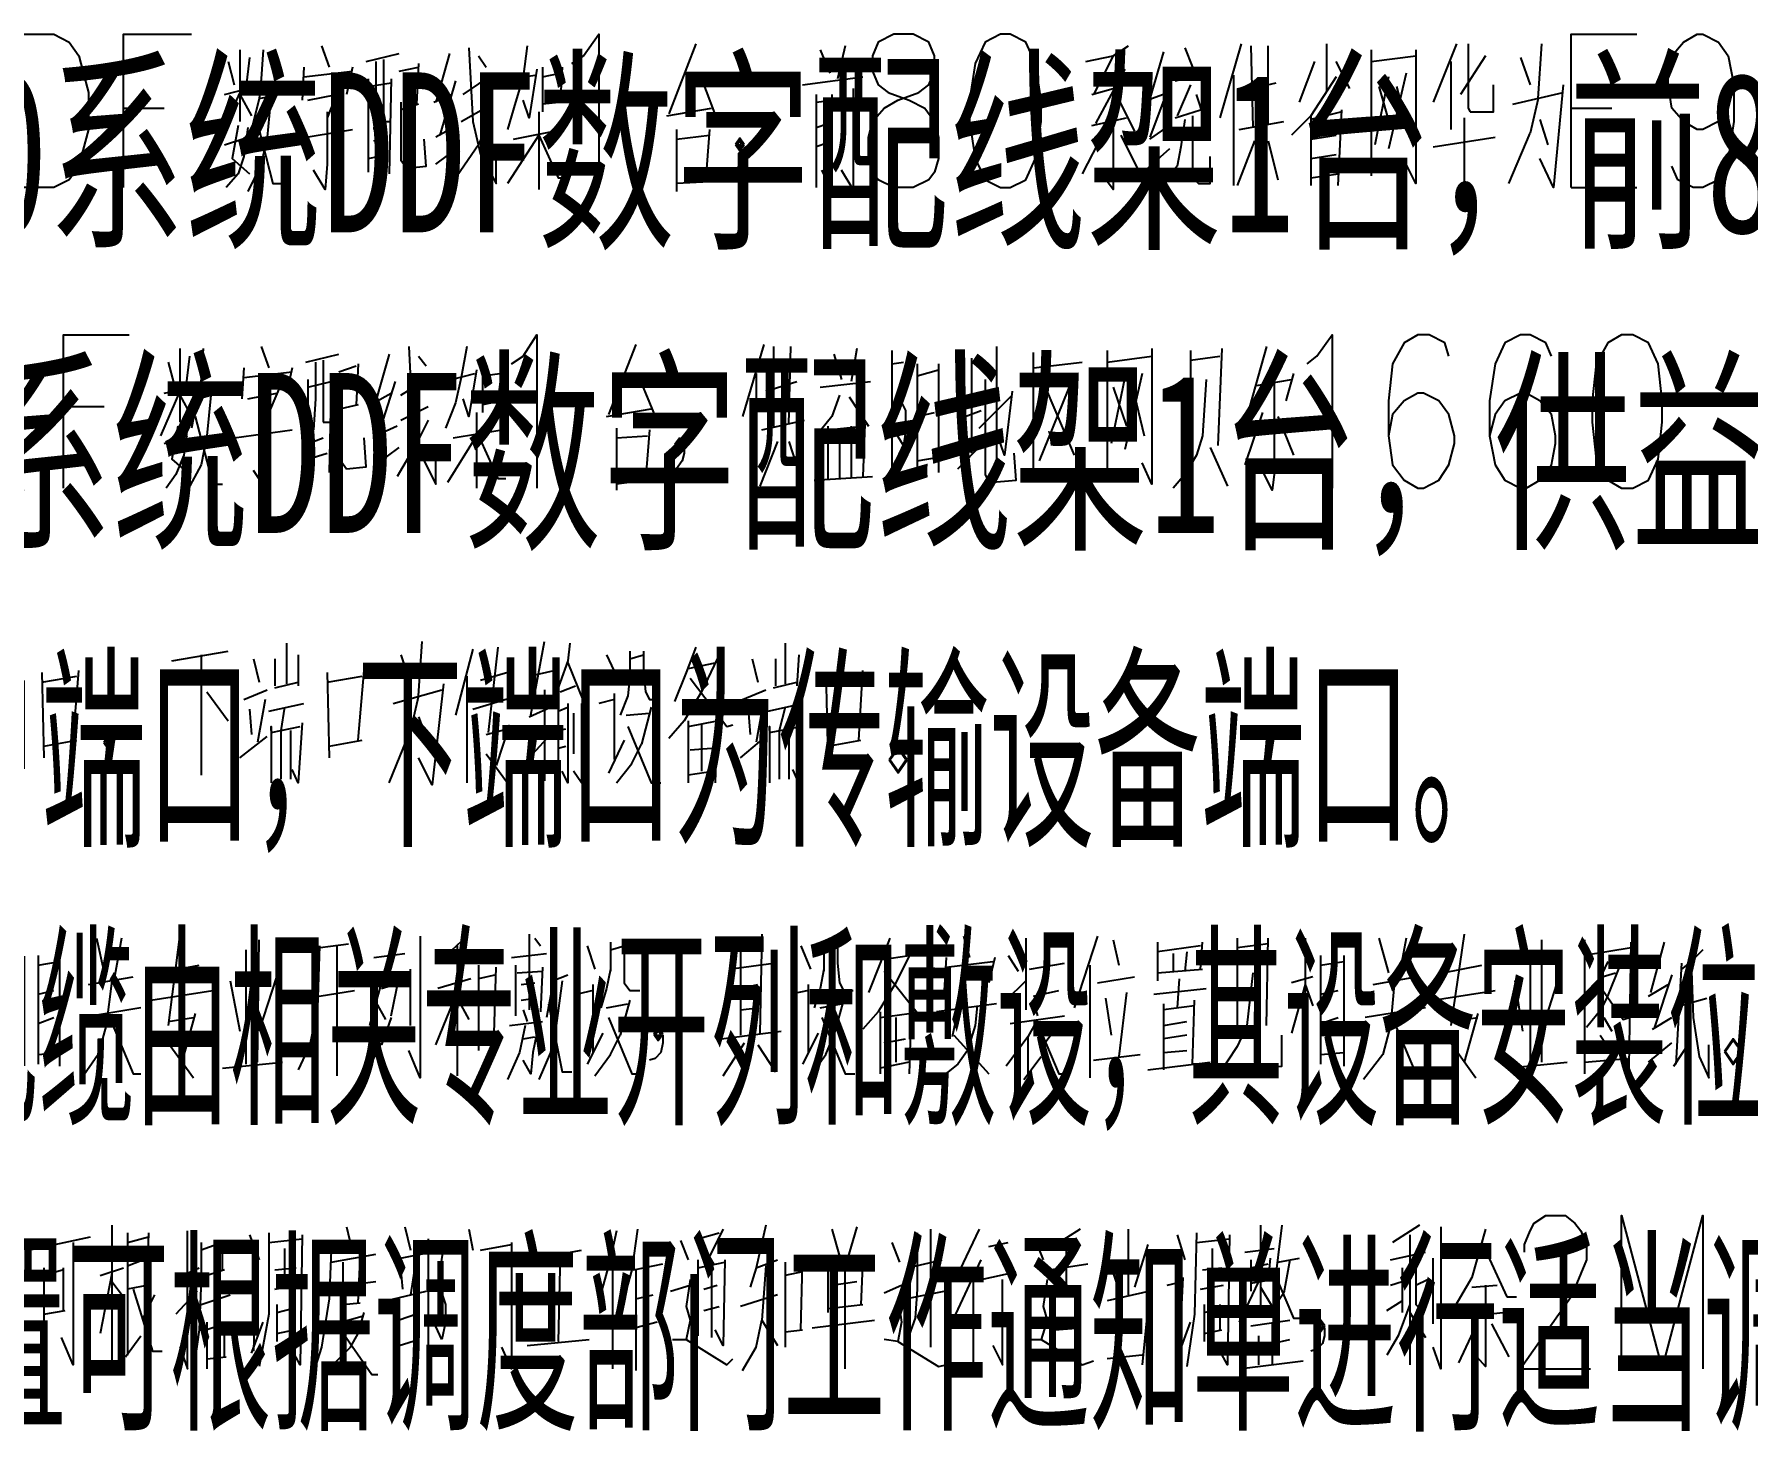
# Model space of a CAD drawing. Header units: metres. Extents: x 17 to 1757, y 17 to 1207.
# Drawn here: x 1032.7 to 1159.8, y 187.3 to 291.5 of the extents above; entities that cross this region are included whole.
import ezdxf

# ---------------------------------------------------------------- set-up
doc = ezdxf.new("R2010")
doc.units = ezdxf.units.M
for name, color, linetype in [('LINES', 7, 'Continuous'), ('POLYLINES', 4, 'Continuous'), ('TEXTS', 3, 'Continuous')]:
    doc.layers.add(name, color=color, linetype=linetype)

msp = doc.modelspace()

# ---------------------------------------------------------------- linework, layer by layer
at = {"layer": 'LINES'}
for p, q in [((1047.91, 290.3), (1047.91, 284.98)), ((1053.96, 290.59), (1054.54, 289.01)), ((1057.27, 289.44), (1059.72, 290.02)), ((1063.46, 290.02), (1062.46, 286.42)), ((1069.22, 290.59), (1068.94, 288.29)), ((1081.75, 290.74), (1079.74, 285.55)), ((1090.97, 290.3), (1091.69, 288.58)), ((1092.84, 290.59), (1092.26, 288.14)), ((1112.71, 289.87), (1113.86, 290.59)), ((1116.46, 290.16), (1115.45, 286.7)), ((1118.04, 290.45), (1118.62, 289.01)), ((1122.22, 290.74), (1120.63, 285.26)), ((1122.94, 290.59), (1123.08, 284.54)), ((1124.23, 284.83), (1124.23, 290.59)), ((1128.55, 290.74), (1128.55, 287.28)), ((1131.86, 290.3), (1131.86, 280.94)), ((1138.2, 290.74), (1136.47, 286.42)), ((1144.25, 286.7), (1144.54, 290.74)), ((1047.05, 289.44), (1047.48, 287.71)), ((1048.63, 289.73), (1048.34, 287.42)), ((1052.66, 289.01), (1052.52, 286.56)), ((1052.66, 288.29), (1056.26, 288.72)), ((1056.26, 289.01), (1055.83, 286.99)), ((1058.57, 289.58), (1058.57, 284.98)), ((1059.72, 288.72), (1061.16, 289.01)), ((1061.16, 289.3), (1061.02, 286.27)), ((1065.62, 289.87), (1066.2, 289.01)), ((1070.38, 289.01), (1070.38, 285.7)), ((1071.82, 289.01), (1071.67, 286.42)), ((1110.7, 289.44), (1112.71, 289.87)), ((1112.71, 289.87), (1111.27, 286.99)), ((1113.58, 288.86), (1111.42, 284.83)), ((1126.54, 286.42), (1127.69, 289.44)), ((1130.28, 287.42), (1129.27, 289.44)), ((1131.86, 289.44), (1135.18, 289.87)), ((1137.77, 289.44), (1137.77, 284.4)), ((1140.36, 289.87), (1138.49, 286.99)), ((1142.95, 289.73), (1143.67, 287.71)), ((1046.76, 286.99), (1049.06, 287.57)), ((1055.26, 287.42), (1054.39, 285.26)), ((1057.42, 288.14), (1057.42, 281.23)), ((1057.42, 287.57), (1059.14, 287.86)), ((1059.14, 288.14), (1059, 281.09)), ((1063.9, 288), (1062.74, 283.97)), ((1064.47, 286.99), (1066.2, 288.14)), ((1068.07, 288.14), (1069.8, 288.43)), ((1070.38, 288.29), (1071.67, 288.58)), ((1082.18, 288.14), (1083.48, 284.69)), ((1089.67, 287.71), (1094.14, 288.29)), ((1111.13, 286.99), (1112.71, 287.42)), ((1116.89, 287.71), (1115.45, 283.82)), ((1117.32, 288), (1119.91, 288.58)), ((1118.47, 287.71), (1117.46, 285.41)), ((1121.64, 288.43), (1121.64, 280.22)), ((1122.36, 287.28), (1124.81, 287.86)), ((1133.16, 288.29), (1132.15, 283.25)), ((1132.44, 287.57), (1133.3, 284.54)), ((1134.46, 288.58), (1133.16, 282.96)), ((1133.74, 287.57), (1134.74, 283.82)), ((1047.91, 287.14), (1046.47, 283.97)), ((1047.91, 286.99), (1048.78, 285.41)), ((1049.35, 286.7), (1050.79, 286.99)), ((1052.95, 286.56), (1055.11, 286.99)), ((1061.16, 286.27), (1059.86, 285.84)), ((1062.31, 286.42), (1063.61, 286.99)), ((1064.33, 284.98), (1066.34, 286.13)), ((1071.82, 286.42), (1070.38, 286.27)), ((1090.68, 286.99), (1090.68, 280.08)), ((1090.68, 286.42), (1091.83, 286.56)), ((1092.55, 286.56), (1092.55, 282.82)), ((1113.14, 286.56), (1114.3, 284.26)), ((1116.46, 286.99), (1115.3, 286.56)), ((1119.48, 285.26), (1118.9, 286.99)), ((1142.38, 286.27), (1146.12, 287.14)), ((1144.25, 286.7), (1143.67, 284.11)), ((1039.27, 285.98), (1042.3, 285.98)), ((1058.57, 284.98), (1059, 284.98)), ((1070.09, 285.7), (1070.09, 279.94)), ((1079.59, 285.41), (1082.9, 285.98)), ((1111.13, 284.69), (1113.72, 285.26)), ((1117.32, 285.26), (1119.19, 285.84)), ((1122.07, 284.4), (1125.38, 284.98)), ((1129.7, 285.7), (1127.4, 285.12)), ((1127.4, 285.41), (1127.4, 280.22)), ((1129.42, 280.22), (1129.7, 285.84)), ((1138.78, 285.26), (1138.78, 279.79)), ((1144.39, 285.12), (1144.97, 283.25)), ((1146.7, 285.98), (1149.72, 285.98)), ((1046.76, 283.25), (1048.49, 283.82)), ((1051.94, 283.68), (1056.26, 284.4)), ((1057.85, 283.54), (1058.57, 283.68)), ((1064.04, 284.69), (1062.46, 283.82)), ((1070.09, 283.97), (1067.78, 280.37)), ((1068.22, 283.68), (1071.82, 284.4)), ((1080.31, 284.4), (1080.31, 279.79)), ((1080.31, 283.68), (1082.76, 283.97)), ((1082.76, 284.4), (1082.47, 280.51)), ((1090.68, 284.54), (1091.54, 284.83)), ((1111.99, 284.11), (1110.41, 281.09)), ((1113.29, 283.97), (1114.58, 281.38)), ((1115.45, 283.68), (1116.89, 284.69)), ((1127.4, 283.68), (1129.27, 283.97)), ((1136.47, 283.1), (1141.08, 283.82)), ((1142.09, 280.37), (1143.67, 284.11)), ((1057.42, 282.24), (1058.86, 282.53)), ((1062.46, 281.81), (1064.18, 283.1)), ((1084.92, 283.25), (1085.06, 283.25)), ((1091.54, 283.39), (1090.68, 283.1)), ((1116.89, 282.96), (1115.3, 281.52)), ((1123.22, 283.54), (1121.93, 280.22)), ((1124.23, 283.54), (1124.95, 280.66)), ((1127.4, 282.24), (1129.27, 282.53)), ((1127.4, 280.8), (1129.42, 281.09)), ((1082.76, 280.51), (1080.31, 280.37)), ((1146.7, 280.08), (1151.59, 280.08)), ((1077.29, 268.42), (1075.27, 263.23)), ((1086.79, 268.42), (1085.21, 263.09)), ((1042.58, 267.12), (1043.02, 265.54)), ((1043.45, 268.13), (1043.45, 262.66)), ((1044.17, 267.55), (1043.88, 265.1)), ((1049.5, 268.27), (1050.07, 266.69)), ((1052.81, 267.12), (1055.26, 267.7)), ((1054.1, 267.26), (1054.1, 262.66)), ((1059, 267.7), (1057.99, 264.24)), ((1061.16, 267.55), (1061.74, 266.83)), ((1064.76, 268.27), (1064.33, 265.97)), ((1087.51, 268.27), (1087.51, 262.37)), ((1088.66, 262.51), (1088.81, 268.27)), ((1091.98, 267.7), (1092.55, 265.82)), ((1093.7, 268.13), (1093.27, 265.68)), ((1096.3, 267.98), (1096.3, 258.05)), ((1096.3, 266.98), (1097.16, 267.12)), ((1102.2, 267.41), (1102.2, 260.35)), ((1104.07, 268.27), (1104.07, 259.78)), ((1106.81, 258.34), (1106.81, 267.84)), ((1106.81, 266.69), (1110.41, 267.12)), ((1112.28, 267.98), (1112.28, 258.62)), ((1112.28, 267.12), (1115.59, 267.55)), ((1118.47, 267.98), (1118.47, 260.78)), ((1118.47, 267.26), (1120.63, 267.55)), ((1120.78, 268.13), (1120.49, 260.93)), ((1124.09, 268.27), (1122.65, 263.09)), ((1048.2, 266.69), (1048.06, 264.38)), ((1048.2, 265.97), (1051.8, 266.4)), ((1051.8, 266.69), (1051.37, 264.82)), ((1052.95, 265.82), (1052.95, 259.06)), ((1054.68, 265.82), (1054.54, 258.91)), ((1055.26, 266.4), (1056.55, 266.83)), ((1056.7, 266.98), (1056.55, 263.95)), ((1059.86, 264.67), (1061.74, 265.82)), ((1063.61, 265.82), (1065.34, 266.26)), ((1065.91, 266.83), (1065.91, 263.38)), ((1065.91, 266.11), (1067.21, 266.26)), ((1067.35, 266.69), (1067.06, 264.24)), ((1077.58, 265.82), (1079.02, 262.37)), ((1086.22, 266.26), (1086.22, 257.9)), ((1098.17, 266.98), (1098.17, 258.77)), ((1098.17, 266.11), (1099.75, 266.54)), ((1099.75, 266.98), (1099.75, 258.91)), ((1109.69, 265.82), (1107.24, 259.78)), ((1113.58, 265.97), (1112.57, 261.07)), ((1114.87, 266.26), (1113.58, 260.64)), ((1123.37, 265.39), (1125.96, 265.82)), ((1126.1, 266.26), (1125.53, 264.24)), ((1043.45, 264.96), (1042.01, 261.65)), ((1042.3, 264.82), (1044.6, 265.25)), ((1043.45, 264.67), (1044.31, 263.09)), ((1044.74, 264.38), (1046.33, 264.82)), ((1048.49, 264.38), (1050.65, 264.82)), ((1050.79, 265.1), (1049.93, 263.09)), ((1052.95, 265.25), (1054.68, 265.68)), ((1057.85, 264.1), (1059.14, 264.82)), ((1059.43, 265.68), (1058.14, 261.65)), ((1086.94, 264.96), (1089.24, 265.68)), ((1090.97, 265.25), (1094.71, 265.68)), ((1092.41, 264.67), (1091.83, 263.09)), ((1093.13, 264.53), (1094.57, 262.37)), ((1102.78, 262.22), (1105.22, 264.67)), ((1107.67, 265.25), (1109.83, 260.21)), ((1112.71, 265.25), (1113.72, 262.37)), ((1114.15, 265.25), (1115.02, 261.65)), ((1034.81, 263.81), (1037.83, 263.81)), ((1056.7, 263.95), (1055.4, 263.66)), ((1059.86, 262.8), (1061.88, 263.81)), ((1065.48, 263.38), (1065.48, 257.76)), ((1067.35, 264.24), (1065.91, 263.95)), ((1075.13, 263.09), (1078.44, 263.66)), ((1098.17, 263.09), (1099.46, 263.38)), ((1101.34, 262.94), (1102.92, 263.52)), ((1123.8, 263.38), (1122.5, 259.49)), ((1047.48, 261.5), (1051.8, 262.08)), ((1054.1, 262.66), (1054.54, 262.66)), ((1059.58, 262.37), (1057.99, 261.65)), ((1063.75, 261.5), (1067.35, 262.08)), ((1075.85, 262.22), (1075.85, 257.62)), ((1078.3, 262.08), (1078.01, 258.34)), ((1086.65, 262.08), (1089.82, 262.8)), ((1091.83, 263.09), (1090.68, 261.65)), ((1091.54, 262.08), (1094.14, 262.37)), ((1091.54, 262.37), (1091.54, 258.48)), ((1091.54, 262.08), (1094.28, 262.37)), ((1092.41, 262.22), (1092.41, 258.48)), ((1093.27, 262.37), (1093.27, 258.48)), ((1094.28, 262.51), (1094.14, 258.62)), ((1124.95, 263.09), (1126.1, 260.21)), ((1042.3, 261.07), (1044.02, 261.65)), ((1053.38, 261.22), (1054.1, 261.5)), ((1057.99, 259.49), (1059.72, 260.78)), ((1065.48, 261.65), (1063.32, 258.19)), ((1075.85, 261.5), (1078.15, 261.65)), ((1080.46, 261.07), (1080.6, 261.07)), ((1087.8, 261.22), (1086.5, 257.9)), ((1088.66, 261.22), (1089.53, 258.48)), ((1101.19, 259.2), (1103.06, 261.07)), ((1119.91, 260.78), (1121.21, 257.9)), ((1052.95, 259.92), (1054.39, 260.35)), ((1098.17, 259.78), (1099.75, 260.06)), ((1078.15, 258.34), (1075.85, 258.05)), ((1090.54, 258.34), (1094.86, 258.62)), ((1110.55, 258.77), (1106.66, 258.34)), ((1042.87, 244.94), (1047.05, 245.66)), ((1051.37, 246.24), (1051.37, 243.22)), ((1061.16, 242.35), (1061.45, 246.38)), ((1065.19, 245.81), (1063.9, 240.91)), ((1067.06, 245.95), (1066.34, 239.62)), ((1069.51, 240.91), (1070.52, 246.38)), ((1076.86, 245.66), (1076.86, 243.65)), ((1081.75, 245.95), (1081.03, 244.08)), ((1088.38, 246.24), (1088.38, 243.22)), ((1035.53, 239.04), (1035.96, 244.22)), ((1045.03, 245.38), (1045.03, 236.45)), ((1048.92, 245.09), (1049.35, 243.36)), ((1050.5, 245.09), (1050.5, 243.07)), ((1052.23, 245.38), (1052.23, 243.07)), ((1056.7, 239.04), (1057.13, 244.22)), ((1059.86, 245.38), (1060.58, 243.22)), ((1065.77, 243.5), (1068.22, 244.22)), ((1069.37, 243.79), (1071.24, 244.22)), ((1072.25, 244.8), (1073.4, 241.92)), ((1075.13, 245.38), (1075.85, 243.79)), ((1076.86, 245.09), (1077.86, 245.38)), ((1081.18, 244.37), (1083.19, 244.8)), ((1085.93, 245.09), (1086.36, 243.36)), ((1087.66, 245.09), (1087.66, 243.07)), ((1089.38, 245.38), (1089.24, 243.07)), ((1093.85, 239.04), (1094.14, 244.22)), ((1033.22, 244.08), (1033.37, 237.74)), ((1033.22, 243.36), (1035.82, 243.79)), ((1050.5, 242.93), (1052.23, 243.36)), ((1054.39, 244.08), (1054.54, 237.74)), ((1054.39, 243.36), (1056.98, 243.79)), ((1064.76, 243.79), (1064.76, 235.87)), ((1071.67, 242.64), (1072.82, 243.07)), ((1081.03, 244.08), (1080.17, 241.92)), ((1087.51, 242.93), (1089.24, 243.36)), ((1091.4, 244.08), (1091.54, 237.74)), ((1091.4, 243.36), (1093.99, 243.79)), ((1045.46, 242.64), (1047.05, 240.48)), ((1048.2, 242.06), (1049.93, 242.78)), ((1049.78, 242.06), (1049.21, 238.9)), ((1050.07, 241.2), (1052.66, 241.78)), ((1059.29, 241.78), (1062.89, 242.78)), ((1061.16, 242.35), (1060.58, 239.76)), ((1065.19, 241.34), (1068.5, 242.35)), ((1069.37, 240.77), (1071.24, 241.63)), ((1070.52, 242.78), (1070.52, 236.02)), ((1071.53, 241.78), (1071.53, 236.02)), ((1073.4, 242.06), (1073.83, 242.06)), ((1075.7, 242.06), (1074.55, 241.78)), ((1075.7, 237.6), (1075.7, 242.5)), ((1085.21, 242.06), (1086.94, 242.78)), ((1086.79, 242.06), (1086.22, 238.9)), ((1087.08, 241.2), (1089.67, 241.78)), ((1048.63, 241.34), (1048.78, 239.47)), ((1051.22, 241.49), (1050.94, 239.76)), ((1061.16, 240.77), (1061.88, 238.9)), ((1071.53, 241.2), (1072.25, 241.49)), ((1072.68, 241.06), (1072.68, 238.03)), ((1076.57, 240.91), (1078.3, 241.06)), ((1078.44, 241.49), (1077.72, 238.75)), ((1081.18, 240.05), (1083.34, 240.48)), ((1081.18, 240.48), (1081.18, 235.87)), ((1083.34, 240.62), (1083.19, 235.87)), ((1085.64, 241.34), (1085.78, 239.47)), ((1088.38, 241.49), (1087.94, 239.76)), ((1047.91, 237.74), (1049.93, 239.33)), ((1050.22, 239.62), (1052.38, 240.05)), ((1050.94, 239.76), (1050.94, 236.16)), ((1051.66, 239.76), (1051.66, 236.16)), ((1059, 235.87), (1060.58, 239.76)), ((1066.2, 239.47), (1067.78, 239.9)), ((1067.93, 240.19), (1066.92, 237.17)), ((1069.37, 237.74), (1071.24, 239.76)), ((1071.53, 239.76), (1072.1, 239.9)), ((1082.18, 240.19), (1082.18, 236.74)), ((1085.06, 237.74), (1086.94, 239.33)), ((1087.22, 239.62), (1089.53, 240.05)), ((1087.94, 239.76), (1087.94, 236.16)), ((1088.66, 239.76), (1088.66, 236.16)), ((1033.37, 238.61), (1035.82, 239.04)), ((1038.12, 238.9), (1038.26, 238.9)), ((1054.54, 238.61), (1056.98, 239.04)), ((1066.2, 238.03), (1067.78, 235.87)), ((1071.53, 238.46), (1072.1, 238.61)), ((1076.42, 239.04), (1075.27, 236.59)), ((1081.32, 238.32), (1082.9, 238.46)), ((1091.54, 238.61), (1093.99, 239.04)), ((1083.19, 236.74), (1081.18, 236.45)), ((1037.26, 224.35), (1037.83, 221.76)), ((1039.13, 224.35), (1038.55, 221.18)), ((1043.45, 224.64), (1042.58, 217.87)), ((1049.21, 215.14), (1049.35, 224.21)), ((1052.52, 223.49), (1055.98, 223.92)), ((1062.89, 222.77), (1064.76, 224.5)), ((1069.37, 224.64), (1069.37, 219.02)), ((1069.8, 224.35), (1070.23, 223.78)), ((1075.42, 224.06), (1075.42, 221.9)), ((1085.06, 224.35), (1085.06, 217.15)), ((1086.65, 224.64), (1086.5, 217.3)), ((1091.26, 224.06), (1091.26, 221.9)), ((1096.15, 224.35), (1095.43, 222.48)), ((1101.62, 224.5), (1102.06, 222.91)), ((1106.23, 224.35), (1106.23, 219.02)), ((1107.67, 224.64), (1107.67, 220.32)), ((1111.56, 224.5), (1109.83, 219.17)), ((1112.71, 224.21), (1113.14, 222.34)), ((1116.02, 224.06), (1116.02, 221.18)), ((1119.19, 222.05), (1119.34, 224.06)), ((1121.93, 224.35), (1121.93, 217.87)), ((1124.23, 223.92), (1121.93, 223.63)), ((1124.09, 217.87), (1124.23, 224.35)), ((1126.97, 224.35), (1126.97, 214.13)), ((1132.44, 224.35), (1133.16, 221.76)), ((1134.46, 224.35), (1133.88, 221.18)), ((1138.78, 224.64), (1137.77, 217.87)), ((1144.54, 215.14), (1144.54, 224.21)), ((1147.7, 224.21), (1147.7, 214.27)), ((1147.7, 224.06), (1147.7, 214.7)), ((1151.02, 214.85), (1151.16, 224.06)), ((1153.61, 224.06), (1152.6, 220.32)), ((1032.94, 223.06), (1032.94, 214.99)), ((1032.94, 222.34), (1034.52, 222.62)), ((1034.52, 223.06), (1034.52, 214.85)), ((1048.34, 223.49), (1048.34, 214.99)), ((1055.11, 223.78), (1055.11, 214.13)), ((1057.56, 217.87), (1059, 223.06)), ((1057.85, 222.91), (1060.15, 223.2)), ((1064.04, 223.78), (1064.04, 214.13)), ((1068.07, 222.91), (1070.66, 223.2)), ((1073.69, 223.78), (1074.26, 222.05)), ((1075.42, 223.49), (1076.42, 223.78)), ((1089.53, 223.78), (1090.25, 222.05)), ((1091.26, 223.49), (1092.26, 223.78)), ((1095.58, 222.77), (1097.59, 223.06)), ((1100.33, 222.91), (1100.18, 220.46)), ((1100.33, 222.19), (1103.78, 222.62)), ((1103.93, 222.91), (1103.5, 221.04)), ((1104.94, 223.06), (1105.66, 221.9)), ((1119.19, 223.78), (1116.02, 223.34)), ((1117.18, 223.2), (1117.18, 221.9)), ((1118.18, 223.34), (1118.04, 221.9)), ((1128.12, 223.06), (1128.12, 214.99)), ((1128.12, 222.34), (1129.85, 222.62)), ((1129.85, 223.06), (1129.85, 214.85)), ((1143.67, 223.49), (1143.67, 214.99)), ((1151.16, 223.63), (1147.7, 223.06)), ((1149.43, 222.62), (1148.14, 219.89)), ((1036.68, 220.9), (1039.99, 221.47)), ((1041.86, 221.76), (1044.89, 222.34)), ((1049.35, 217.44), (1050.65, 221.47)), ((1059.14, 218.59), (1059.72, 221.47)), ((1060.58, 217.87), (1060.58, 222.05)), ((1065.05, 221.33), (1062.6, 220.61)), ((1065.62, 222.34), (1065.62, 216)), ((1066.92, 221.62), (1065.62, 221.33)), ((1066.78, 217.3), (1066.92, 222.19)), ((1068.36, 222.34), (1068.36, 218.59)), ((1068.5, 221.76), (1070.38, 221.9)), ((1070.38, 222.19), (1070.23, 218.88)), ((1071.1, 221.18), (1072.25, 221.62)), ((1084.2, 222.05), (1087.51, 222.48)), ((1095.43, 222.48), (1094.57, 220.32)), ((1101.77, 221.76), (1100.76, 217.01)), ((1106.52, 222.05), (1109.11, 222.48)), ((1110.98, 222.34), (1110.98, 213.98)), ((1111.56, 221.04), (1114.3, 221.47)), ((1116.02, 221.76), (1119.34, 222.05)), ((1117.61, 221.33), (1117.46, 219.17)), ((1127.54, 221.47), (1125.96, 221.04)), ((1132.01, 220.9), (1135.18, 221.47)), ((1137.19, 221.76), (1140.07, 222.34)), ((1144.54, 217.44), (1145.83, 221.47)), ((1149, 221.47), (1150.01, 221.76)), ((1154.18, 221.62), (1152.89, 217.73)), ((1154.9, 222.48), (1154.47, 214.99)), ((1032.94, 220.18), (1034.09, 220.46)), ((1041.29, 219.74), (1045.9, 220.46)), ((1047.19, 221.18), (1047.91, 217.44)), ((1051.94, 219.74), (1056.41, 220.46)), ((1058.42, 220.61), (1059.72, 221.04)), ((1062.46, 216.43), (1064.04, 220.32)), ((1068.79, 220.9), (1069.8, 221.04)), ((1074.12, 220.46), (1072.97, 220.18)), ((1074.12, 215.86), (1074.12, 220.9)), ((1085.06, 220.61), (1086.36, 220.9)), ((1090.1, 220.46), (1088.81, 220.18)), ((1090.1, 215.86), (1090.1, 220.9)), ((1104.79, 219.74), (1106.23, 221.18)), ((1106.81, 220.03), (1108.68, 220.46)), ((1113.72, 220.32), (1113.14, 215.57)), ((1115.74, 220.18), (1119.62, 220.61)), ((1126.97, 220.9), (1125.96, 217.3)), ((1126.97, 220.9), (1127.54, 219.31)), ((1128.12, 220.18), (1129.42, 220.46)), ((1136.47, 219.74), (1141.08, 220.46)), ((1142.52, 221.18), (1143.1, 217.44)), ((1152.46, 220.03), (1153.9, 220.9)), ((1040.57, 219.17), (1036.25, 218.45)), ((1044.6, 218.74), (1043.59, 215.14)), ((1057.99, 219.6), (1058.71, 218.3)), ((1064.04, 219.89), (1064.9, 218.3)), ((1068.79, 219.74), (1069.8, 219.89)), ((1068.94, 219.02), (1069.22, 218.16)), ((1075.13, 219.17), (1076.71, 219.46)), ((1076.86, 219.74), (1076.14, 217.15)), ((1085.06, 219.02), (1086.36, 219.17)), ((1090.97, 219.17), (1092.55, 219.46)), ((1092.7, 219.74), (1091.98, 217.15)), ((1095.43, 218.88), (1095.43, 214.27)), ((1095.43, 218.45), (1097.59, 218.74)), ((1097.74, 219.02), (1097.59, 214.27)), ((1104.07, 219.46), (1099.61, 218.88)), ((1106.81, 219.6), (1107.1, 218.59)), ((1112.14, 219.89), (1112.57, 217.15)), ((1116.46, 219.46), (1116.46, 214.56)), ((1118.76, 219.31), (1116.46, 219.02)), ((1118.62, 214.99), (1118.76, 219.74)), ((1135.9, 219.17), (1131.43, 218.45)), ((1139.78, 218.74), (1138.78, 215.14)), ((1147.85, 217.73), (1149, 219.17)), ((1154.76, 219.31), (1156.78, 219.89)), ((1032.94, 218.02), (1034.09, 218.45)), ((1042.58, 218.16), (1044.46, 218.45)), ((1059.14, 218.45), (1058.42, 216.43)), ((1067.93, 217.87), (1070.38, 218.16)), ((1096.58, 218.45), (1096.58, 215.14)), ((1105.08, 218.02), (1109.11, 218.59)), ((1108.54, 217.73), (1107.67, 216.58)), ((1116.46, 217.87), (1118.18, 218.16)), ((1128.12, 218.02), (1129.42, 218.45)), ((1137.77, 218.16), (1139.78, 218.45)), ((1149.14, 218.45), (1149.72, 217.44)), ((1152.74, 217.58), (1154.18, 218.45)), ((1042.58, 216.58), (1044.46, 213.98)), ((1057.42, 214.56), (1058.42, 216.58)), ((1065.62, 217.15), (1066.92, 217.3)), ((1068.94, 216.86), (1069.8, 217.01)), ((1074.84, 217.3), (1073.69, 214.99)), ((1078.87, 217.15), (1079.02, 217.15)), ((1083.62, 216.86), (1088.09, 217.44)), ((1083.77, 214.13), (1085.35, 216.58)), ((1086.36, 216.43), (1087.66, 214.42)), ((1090.82, 217.3), (1089.67, 214.99)), ((1095.72, 216.58), (1097.3, 216.86)), ((1100.9, 217.15), (1103.5, 214.27)), ((1106.38, 217.01), (1106.38, 214.27)), ((1118.18, 217.15), (1116.46, 216.86)), ((1137.77, 216.58), (1139.64, 213.98)), ((1148.86, 217.15), (1149.72, 215.86)), ((1152.46, 215.14), (1154.18, 216.58)), ((1154.33, 214.85), (1155.48, 216.58)), ((1032.94, 215.71), (1034.52, 215.86)), ((1046.62, 214.7), (1051.08, 215.14)), ((1097.59, 215.14), (1095.43, 214.7)), ((1106.09, 213.84), (1107.38, 215.57)), ((1111.27, 215.28), (1114.73, 215.71)), ((1115.3, 214.56), (1119.91, 215.14)), ((1116.46, 215.86), (1118.18, 216)), ((1128.12, 215.71), (1129.85, 215.86)), ((1141.94, 214.7), (1146.41, 215.14)), ((1147.7, 215.14), (1150.87, 215.42)), ((1038.41, 203.04), (1038.41, 192.53)), ((1039.56, 202.46), (1039.56, 193.39)), ((1041.14, 202.46), (1041, 198.58)), ((1048.63, 202.32), (1049.35, 200.45)), ((1055.83, 202.9), (1056.26, 201.02)), ((1060.15, 202.9), (1060.58, 201.17)), ((1064.9, 202.75), (1065.19, 201.17)), ((1075.85, 202.61), (1075.27, 199.87)), ((1081.9, 202.03), (1083.48, 202.46)), ((1083.77, 202.75), (1082.76, 200.74)), ((1091.83, 202.75), (1092.41, 200.74)), ((1093.7, 202.9), (1092.98, 200.45)), ((1099.18, 193.97), (1099.18, 202.75)), ((1102.78, 202.75), (1101.34, 199.73)), ((1110.26, 202.75), (1108.25, 201.46)), ((1113.86, 197.86), (1113.86, 202.75)), ((1117.46, 202.32), (1118.04, 200.45)), ((1123.66, 203.04), (1123.66, 196.27)), ((1125.24, 203.04), (1124.66, 198.43)), ((1135.46, 203.04), (1133.45, 201.74)), ((1134.74, 202.32), (1134.74, 192.67)), ((1032.22, 201.17), (1036.82, 202.18)), ((1039.56, 201.74), (1041.14, 202.18)), ((1046.62, 201.74), (1045.03, 201.17)), ((1046.62, 199.73), (1046.62, 201.89)), ((1050.07, 201.74), (1052.52, 202.03)), ((1051.22, 201.31), (1051.22, 198.58)), ((1061.88, 202.03), (1061.88, 192.38)), ((1061.88, 201.02), (1063.03, 201.17)), ((1063.03, 201.46), (1062.6, 198.72)), ((1064.47, 201.17), (1064.47, 192.67)), ((1065.77, 201.17), (1068.07, 201.6)), ((1069.94, 200.59), (1073.26, 201.17)), ((1080.6, 201.89), (1081.18, 200.45)), ((1082.47, 201.17), (1083.05, 200.16)), ((1096.3, 201.74), (1096.87, 200.3)), ((1103.5, 201.46), (1104.94, 201.74)), ((1106.95, 201.89), (1107.53, 200.45)), ((1109.26, 198), (1109.26, 202.03)), ((1115.3, 201.6), (1114.3, 198.43)), ((1118.9, 201.74), (1121.35, 202.03)), ((1120.06, 201.31), (1120.06, 198.58)), ((1122.5, 201.02), (1124.66, 201.31)), ((1133.3, 200.45), (1135.9, 201.02)), ((1140.07, 201.74), (1141.94, 197.71)), ((1033.37, 199.87), (1033.37, 195.7)), ((1034.81, 199.73), (1033.37, 199.3)), ((1034.81, 196.7), (1034.81, 199.87)), ((1037.54, 199.3), (1039.27, 199.87)), ((1039.56, 200.02), (1040.71, 200.45)), ((1043.3, 199.15), (1044.89, 199.87)), ((1046.76, 199.73), (1045.03, 199.15)), ((1050.5, 199.73), (1052.09, 199.87)), ((1054.68, 200.3), (1057.99, 200.88)), ((1055.54, 200.3), (1055.54, 196.7)), ((1056.7, 197.28), (1056.84, 200.45)), ((1061.45, 200.88), (1059.29, 200.45)), ((1060.01, 198.29), (1059.86, 199.87)), ((1061.02, 200.74), (1060.58, 197.86)), ((1071.67, 200.88), (1071.53, 194.4)), ((1075.27, 200.02), (1074.55, 197.42)), ((1075.56, 200.59), (1075.56, 192.38)), ((1077.14, 199.73), (1079.3, 200.16)), ((1077.29, 199.73), (1077.29, 192.24)), ((1081.9, 200.45), (1081.9, 194.83)), ((1081.9, 199.87), (1083.91, 200.3)), ((1082.9, 200.02), (1082.9, 194.69)), ((1086.22, 199.87), (1087.8, 200.45)), ((1088.38, 200.3), (1088.38, 193.97)), ((1089.53, 195.26), (1089.67, 200.16)), ((1091.54, 200.59), (1091.54, 196.56)), ((1093.99, 200.45), (1091.54, 200.02)), ((1092.84, 192.38), (1092.84, 200.16)), ((1094.14, 200.59), (1093.99, 197.14)), ((1097.45, 199.87), (1100.04, 200.45)), ((1101.05, 196.42), (1102.92, 200.45)), ((1107.96, 199.73), (1110.84, 200.16)), ((1113, 198.72), (1112.28, 200.88)), ((1119.34, 199.73), (1120.78, 199.87)), ((1122.94, 200.45), (1122.94, 198.14)), ((1122.94, 199.87), (1124.23, 200.16)), ((1124.38, 200.59), (1124.23, 199.01)), ((1124.95, 200.3), (1126.54, 200.59)), ((1134.17, 199.87), (1134.17, 196.56)), ((1136.47, 195.7), (1136.47, 200.59)), ((1038.41, 199.44), (1037.54, 194.98)), ((1038.41, 198.86), (1039.27, 197.71)), ((1041.14, 198.58), (1039.56, 198.29)), ((1046.04, 199.44), (1046.04, 195.41)), ((1047.91, 198.58), (1049.06, 198.86)), ((1049.06, 199.15), (1048.92, 193.68)), ((1050.5, 198.29), (1052.09, 198.58)), ((1054.68, 198.43), (1057.99, 198.86)), ((1079.88, 198.14), (1081.32, 198.58)), ((1082.33, 198.29), (1083.34, 198.58)), ((1089.67, 199.58), (1088.38, 199.3)), ((1091.83, 198.58), (1093.7, 198.86)), ((1095.72, 198), (1097.02, 198.58)), ((1102.34, 199.15), (1102.34, 192.67)), ((1102.92, 199.01), (1105.51, 199.58)), ((1106.38, 198.14), (1107.82, 198.58)), ((1108.39, 198.43), (1108.39, 194.83)), ((1110.12, 195.41), (1110.12, 198.43)), ((1115.45, 198.43), (1114.87, 192.67)), ((1116.74, 198.58), (1117.9, 198.86)), ((1117.9, 199.15), (1117.61, 193.68)), ((1119.19, 198.29), (1120.92, 198.58)), ((1123.51, 198.86), (1122.07, 195.84)), ((1122.94, 198.72), (1124.52, 199.01)), ((1123.66, 198.43), (1124.52, 196.99)), ((1133.3, 198.58), (1134.17, 198.86)), ((1135.18, 198.58), (1136.04, 199.01)), ((1139.35, 198.43), (1141.22, 198.58)), ((1041.58, 197.86), (1040.71, 196.13)), ((1044.74, 198.14), (1043.16, 196.42)), ((1045.03, 197.14), (1047.19, 197.86)), ((1050.65, 197.14), (1050.65, 194.4)), ((1051.8, 197.14), (1051.8, 195.26)), ((1055.54, 197.14), (1056.84, 197.28)), ((1058.71, 197.42), (1061.74, 198.14)), ((1077.29, 197.57), (1078.58, 197.86)), ((1087.8, 197.86), (1085.06, 196.99)), ((1091.54, 196.85), (1094.14, 197.14)), ((1097.3, 197.57), (1100.18, 198.14)), ((1110.12, 198.14), (1108.39, 197.86)), ((1115.45, 198.14), (1112.28, 197.42)), ((1119.48, 197.14), (1119.48, 194.4)), ((1120.63, 197.14), (1120.63, 195.26)), ((1133.02, 196.7), (1134.17, 197.42)), ((1141.94, 197.71), (1142.66, 197.71)), ((1033.37, 196.42), (1034.95, 196.7)), ((1045.46, 195.84), (1045.46, 192.38)), ((1046.76, 193.25), (1046.76, 195.84)), ((1048.78, 193.54), (1049.64, 195.84)), ((1050.65, 196.56), (1051.8, 196.85)), ((1055.4, 195.84), (1056.98, 196.27)), ((1059.72, 196.85), (1059.72, 193.1)), ((1061.02, 196.42), (1059.72, 195.98)), ((1061.02, 194.54), (1061.02, 196.85)), ((1062.89, 194.54), (1062.31, 195.84)), ((1078.87, 195.84), (1077.29, 195.41)), ((1082.33, 196.7), (1083.48, 196.99)), ((1090.39, 195.41), (1095, 195.98)), ((1112.57, 195.55), (1114.58, 195.84)), ((1117.61, 193.54), (1118.47, 195.84)), ((1119.48, 196.56), (1120.63, 196.85)), ((1122.94, 195.55), (1125.82, 195.98)), ((1124.52, 195.84), (1124.52, 192.67)), ((1134.74, 196.56), (1135.9, 194.69)), ((1139.06, 196.27), (1141.66, 196.56)), ((1039.42, 193.25), (1040.57, 194.83)), ((1046.76, 195.7), (1045.46, 195.26)), ((1050.65, 194.98), (1051.94, 195.26)), ((1088.38, 195.12), (1089.67, 195.26)), ((1108.39, 195.26), (1110.26, 195.41)), ((1119.48, 194.98), (1120.78, 195.26)), ((1123.51, 194.83), (1123.51, 192.67)), ((1127.98, 195.55), (1128.12, 195.55)), ((1139.64, 195.55), (1138.34, 192.82)), ((1140.79, 195.7), (1142.09, 193.25)), ((1056.12, 193.97), (1054.1, 191.95)), ((1059.72, 194.11), (1061.16, 194.54)), ((1069.22, 194.11), (1073.83, 194.54)), ((1096.73, 194.4), (1099.75, 192.53)), ((1114.87, 193.39), (1112.28, 193.1)), ((1124.52, 194.26), (1125.82, 194.54)), ((1045.46, 193.1), (1046.9, 193.25)), ((1084.06, 192.67), (1084.49, 193.1)), ((1099.75, 192.53), (1100.33, 192.67)), ((1110.41, 192.67), (1111.27, 192.96)), ((1122.07, 192.38), (1126.82, 192.96))]:
    msp.add_line(p, q, dxfattribs=at)
at = {"layer": 'POLYLINES'}
for points in [[(1031.35, 280.08), (1031.35, 291.46), (1034.09, 291.46), (1035.24, 290.88), (1035.96, 289.87), (1036.25, 288.72), (1036.68, 287.14), (1036.68, 284.4), (1036.25, 282.82), (1035.96, 281.66), (1035.24, 280.66), (1034.09, 280.08), (1031.35, 280.08)], [(1039.27, 280.08), (1039.27, 291.46), (1044.31, 291.46)], [(1072.54, 289.3), (1073.4, 289.87), (1074.55, 291.46), (1074.55, 280.08)], [(1096.44, 291.46), (1095.29, 290.88), (1094.86, 289.87), (1094.86, 288.72), (1095.29, 287.71), (1096.01, 287.14), (1097.59, 286.56), (1098.74, 285.98), (1099.46, 284.98), (1099.75, 283.82), (1099.75, 282.24), (1099.46, 281.23), (1099.03, 280.66), (1097.88, 280.08), (1096.44, 280.08), (1095.29, 280.66), (1094.86, 281.23), (1094.57, 282.24), (1094.57, 283.82), (1094.86, 284.98), (1095.72, 285.98), (1096.73, 286.56), (1098.31, 287.14), (1099.03, 287.71), (1099.46, 288.72), (1099.46, 289.87), (1099.03, 290.88), (1097.88, 291.46), (1096.44, 291.46)], [(1104.36, 291.46), (1103.21, 290.88), (1102.49, 289.3), (1102.06, 286.56), (1102.06, 284.98), (1102.49, 282.24), (1103.21, 280.66), (1104.36, 280.08), (1105.08, 280.08), (1106.23, 280.66), (1106.95, 282.24), (1107.38, 284.98), (1107.38, 286.56), (1106.95, 289.3), (1106.23, 290.88), (1105.08, 291.46), (1104.36, 291.46)], [(1146.7, 280.08), (1146.7, 291.46), (1151.59, 291.46)], [(1158.79, 287.71), (1158.36, 285.98), (1157.64, 284.98), (1156.49, 284.4), (1156.06, 284.4), (1155.05, 284.98), (1154.18, 285.98), (1153.9, 287.71), (1153.9, 288.14), (1154.18, 289.87), (1155.05, 290.88), (1156.06, 291.46), (1156.49, 291.46), (1157.64, 290.88), (1158.36, 289.87), (1158.79, 287.71), (1158.79, 284.98), (1158.36, 282.24), (1157.64, 280.66), (1156.49, 280.08), (1155.77, 280.08), (1154.62, 280.66), (1154.18, 281.66)], [(1049.64, 290.3), (1049.5, 288.14), (1049.35, 286.7), (1048.78, 284.4)], [(1064.9, 290.45), (1065.19, 284.98), (1065.77, 282.53)], [(1135.18, 290.3), (1135.18, 280.37), (1134.46, 281.81)], [(1139.06, 290.74), (1139.06, 285.98), (1139.21, 285.7)], [(1057.99, 289.44), (1057.99, 286.56), (1057.85, 284.4)], [(1069.94, 288.86), (1069.37, 285.26), (1068.94, 286.56)], [(1068.94, 288.29), (1068.36, 286.42), (1067.78, 284.4)], [(1093.42, 287.42), (1093.42, 279.94), (1092.55, 281.38)], [(1129.27, 288.29), (1127.4, 285.41), (1125.96, 283.97)], [(1139.21, 285.7), (1140.94, 285.7), (1140.94, 287.71)], [(1146.12, 287.71), (1145.4, 280.08), (1144.39, 282.24)], [(1050.22, 286.99), (1049.93, 283.82), (1049.5, 281.81), (1048.49, 279.79)], [(1059.86, 286.42), (1059.86, 282.1), (1060.3, 281.52)], [(1091.83, 286.99), (1091.83, 279.94), (1091.11, 281.38)], [(1049.06, 285.41), (1050.36, 280.37), (1051.08, 280.37)], [(1054.39, 285.7), (1054.39, 283.82), (1054.39, 281.81), (1054.25, 279.94), (1053.38, 281.38)], [(1066.34, 284.98), (1065.62, 283.25), (1064.04, 280.94)], [(1112.71, 284.98), (1112.71, 279.94), (1111.85, 281.09)], [(1118.04, 285.12), (1117.75, 283.1), (1117.46, 281.66), (1116.17, 279.94)], [(1118.62, 285.41), (1118.62, 280.8), (1119.05, 280.37), (1119.91, 280.37), (1119.91, 282.38)], [(1048.49, 284.54), (1048.2, 282.38), (1047.77, 281.09), (1046.9, 280.08)], [(1047.77, 284.69), (1047.34, 282.24), (1048.63, 281.09)], [(1060.3, 281.52), (1061.74, 281.66), (1061.59, 283.68)], [(1070.09, 283.97), (1071.53, 280.8), (1072.25, 280.8)], [(1085.34, 283.27), (1085.01, 283.75), (1084.68, 283.27)], [(1085.26, 283.27), (1085.01, 283.63), (1084.76, 283.27)], [(1065.77, 282.53), (1066.92, 280.37), (1066.92, 282.67)], [(1085.35, 283.1), (1085.35, 282.53), (1085.21, 281.95), (1084.78, 281.52), (1084.34, 281.38)], [(1084.68, 283.27), (1085.01, 282.8), (1085.34, 283.27)], [(1084.76, 283.27), (1085.01, 282.92), (1085.26, 283.27)], [(1085.17, 283.27), (1085.01, 283.51), (1084.84, 283.27)], [(1084.84, 283.27), (1085.01, 283.04), (1085.17, 283.27)], [(1034.81, 257.76), (1034.81, 269.14), (1039.7, 269.14)], [(1068.07, 266.98), (1068.94, 267.55), (1069.94, 269.14), (1069.94, 257.76)], [(1127.11, 266.98), (1127.83, 267.55), (1128.98, 269.14), (1128.98, 257.76)], [(1137.62, 267.55), (1137.34, 268.56), (1136.18, 269.14), (1135.32, 269.14), (1134.31, 268.56), (1133.45, 266.98), (1133.16, 264.24), (1133.16, 261.65), (1133.45, 259.49), (1134.31, 258.34), (1135.32, 257.76), (1135.75, 257.76), (1136.9, 258.34), (1137.62, 259.49), (1138.06, 261.07), (1138.06, 261.65), (1137.62, 263.23), (1136.9, 264.24), (1135.75, 264.82), (1135.32, 264.82), (1134.31, 264.24), (1133.45, 263.23), (1133.16, 261.65)], [(1145.26, 267.55), (1144.82, 268.56), (1143.67, 269.14), (1142.95, 269.14), (1141.8, 268.56), (1141.08, 266.98), (1140.65, 264.24), (1140.65, 261.65), (1141.08, 259.49), (1141.8, 258.34), (1142.95, 257.76), (1143.38, 257.76), (1144.39, 258.34), (1145.26, 259.49), (1145.54, 261.07), (1145.54, 261.65), (1145.26, 263.23), (1144.39, 264.24), (1143.38, 264.82), (1142.95, 264.82), (1141.8, 264.24), (1141.08, 263.23), (1140.65, 261.65)], [(1150.44, 269.14), (1149.43, 268.56), (1148.57, 266.98), (1148.28, 264.24), (1148.28, 262.66), (1148.57, 259.92), (1149.43, 258.34), (1150.44, 257.76), (1151.3, 257.76), (1152.46, 258.34), (1153.18, 259.92), (1153.46, 262.66), (1153.46, 264.24), (1153.18, 266.98), (1152.46, 268.56), (1151.3, 269.14), (1150.44, 269.14)], [(1045.18, 268.13), (1045.03, 265.82), (1044.74, 264.38), (1044.31, 262.22)], [(1053.53, 267.12), (1053.53, 264.38), (1053.38, 262.08)], [(1060.44, 268.27), (1060.73, 262.8), (1061.3, 260.35)], [(1097.45, 267.55), (1096.73, 264.67), (1097.3, 263.52), (1097.3, 261.94), (1097.16, 260.93), (1096.44, 262.08)], [(1115.59, 268.13), (1115.59, 258.05), (1114.87, 259.63)], [(1064.33, 265.97), (1063.9, 264.1), (1063.18, 262.22)], [(1065.48, 266.54), (1064.9, 263.09), (1064.47, 264.38)], [(1103.21, 265.82), (1103.21, 258.77), (1103.5, 258.19), (1105.51, 258.34), (1105.37, 260.35)], [(1119.62, 265.82), (1119.34, 261.65), (1118.9, 260.21), (1118.04, 258.77), (1117.18, 257.76)], [(1045.75, 264.67), (1045.46, 261.65), (1045.03, 259.49), (1044.02, 257.62)], [(1105.22, 264.96), (1104.65, 260.21), (1104.36, 261.07)], [(1124.66, 265.54), (1124.66, 258.77), (1124.52, 257.62), (1123.8, 259.06)], [(1049.78, 263.52), (1049.93, 261.65), (1049.93, 259.49), (1049.78, 257.76), (1048.92, 259.06)], [(1055.4, 264.24), (1055.4, 259.78), (1055.83, 259.2)], [(1044.02, 262.37), (1043.74, 260.21), (1043.16, 258.77), (1042.44, 257.76)], [(1043.3, 262.37), (1042.87, 259.92), (1044.17, 258.77)], [(1044.6, 263.09), (1045.9, 258.05), (1046.62, 258.05)], [(1061.88, 262.8), (1061.02, 261.07), (1059.58, 258.62)], [(1055.83, 259.2), (1057.27, 259.34), (1057.13, 261.5)], [(1065.62, 261.65), (1067.06, 258.48), (1067.64, 258.48)], [(1080.89, 260.93), (1080.89, 260.35), (1080.74, 259.78), (1080.31, 259.2), (1079.88, 259.06)], [(1080.86, 261.01), (1080.53, 261.48), (1080.2, 261.01)], [(1080.2, 261.01), (1080.53, 260.54), (1080.86, 261.01)], [(1080.78, 261.01), (1080.53, 261.36), (1080.28, 261.01)], [(1080.28, 261.01), (1080.53, 260.65), (1080.78, 261.01)], [(1080.69, 261.01), (1080.53, 261.24), (1080.36, 261.01)], [(1080.36, 261.01), (1080.53, 260.77), (1080.69, 261.01)], [(1061.3, 260.35), (1062.46, 258.05), (1062.46, 260.35)], [(1072.39, 246.24), (1072.25, 244.94), (1071.1, 241.78)], [(1077.86, 245.66), (1077.86, 244.22), (1078.01, 242.64), (1078.3, 242.06), (1079.02, 242.06)], [(1083.34, 245.09), (1082.18, 242.64), (1080.89, 240.48), (1079.74, 239.18)], [(1063.03, 243.22), (1062.17, 235.73), (1061.16, 237.74)], [(1076.86, 243.79), (1076.71, 242.35), (1076.14, 240.91)], [(1081.32, 243.65), (1084.06, 240.05), (1084.49, 240.19)], [(1072.25, 241.78), (1072.25, 235.87), (1071.82, 236.74)], [(1073.26, 241.78), (1073.26, 235.87), (1072.68, 236.74)], [(1038.47, 238.88), (1038.14, 239.35), (1037.81, 238.88)], [(1038.39, 238.88), (1038.14, 239.23), (1037.9, 238.88)], [(1038.31, 238.88), (1038.14, 239.11), (1037.98, 238.88)], [(1050.22, 239.76), (1050.22, 240.05), (1050.22, 235.87)], [(1052.52, 240.34), (1052.23, 235.87), (1051.8, 236.88)], [(1076.71, 240.05), (1078.44, 235.87), (1079.16, 235.87)], [(1087.22, 239.76), (1087.22, 240.05), (1087.22, 235.87)], [(1089.53, 240.34), (1089.38, 235.87), (1088.95, 236.88)], [(1038.41, 238.75), (1038.41, 238.18), (1038.26, 237.6), (1037.83, 237.17), (1037.54, 237.02)], [(1037.81, 238.88), (1038.14, 238.41), (1038.47, 238.88)], [(1037.9, 238.88), (1038.14, 238.52), (1038.39, 238.88)], [(1037.98, 238.88), (1038.14, 238.64), (1038.31, 238.88)], [(1075.85, 235.87), (1077, 237.31), (1077.72, 238.75)], [(1097.42, 237.58), (1096.76, 238.52), (1096.1, 237.58)], [(1097.34, 237.58), (1096.76, 238.41), (1096.18, 237.58)], [(1096.1, 237.58), (1096.76, 236.63), (1097.42, 237.58)], [(1096.18, 237.58), (1096.76, 236.75), (1097.34, 237.58)], [(1061.3, 224.5), (1061.3, 213.98), (1060.44, 216)], [(1071.38, 224.5), (1071.24, 222.19), (1070.95, 220.03), (1070.66, 218.45)], [(1076.42, 224.06), (1076.42, 222.48), (1076.42, 221.04), (1076.86, 220.46), (1077.58, 220.46)], [(1092.26, 224.06), (1092.26, 222.48), (1092.41, 221.04), (1092.7, 220.46), (1093.42, 220.46)], [(1053.82, 223.78), (1053.67, 219.17), (1053.1, 216.43), (1052.23, 214.56)], [(1097.74, 223.34), (1096.58, 221.04), (1095.29, 218.88), (1094.14, 217.58)], [(1156.49, 223.49), (1155.62, 222.62), (1154.9, 222.05)], [(1155.62, 222.62), (1155.77, 218.45), (1156.2, 215.57), (1156.92, 213.98), (1156.92, 216.43)], [(1075.42, 222.05), (1075.13, 220.61), (1074.7, 219.17)], [(1091.26, 222.05), (1090.97, 220.61), (1090.54, 219.17)], [(1095.72, 221.9), (1098.46, 218.45), (1098.89, 218.45)], [(1123.08, 221.76), (1122.65, 217.87), (1121.93, 216.29), (1120.49, 214.13)], [(1149, 219.17), (1149.43, 220.03), (1150.3, 222.19)], [(1038.41, 221.18), (1037.98, 217.87), (1037.4, 215.71), (1036.1, 213.84)], [(1071.82, 221.18), (1071.38, 217.87), (1070.95, 215.86), (1070.09, 213.84)], [(1133.59, 221.18), (1133.3, 217.87), (1132.73, 215.71), (1131.29, 213.84)], [(1148.86, 220.75), (1150.58, 218.3), (1151.02, 218.45)], [(1038.12, 218.74), (1039.99, 214.27), (1040.57, 214.27)], [(1070.81, 219.46), (1071.82, 214.42), (1072.54, 214.42)], [(1102.63, 219.31), (1102.49, 217.87), (1101.91, 216)], [(1123.22, 218.88), (1123.22, 215.14), (1123.66, 214.7), (1125.24, 214.85), (1125.24, 217.15)], [(1133.3, 218.74), (1135.18, 214.27), (1135.9, 214.27)], [(1069.08, 217.87), (1068.65, 215.86), (1067.78, 213.84)], [(1075.27, 218.45), (1077, 214.27), (1077.58, 214.27)], [(1079.29, 217.22), (1078.96, 217.69), (1078.63, 217.22)], [(1079.2, 217.22), (1078.96, 217.57), (1078.71, 217.22)], [(1091.11, 218.45), (1092.84, 214.27), (1093.56, 214.27)], [(1107.1, 218.3), (1106.38, 217.01), (1104.79, 214.85)], [(1107.1, 218.02), (1108.68, 214.27), (1109.4, 214.27)], [(1069.94, 217.3), (1069.66, 215.86), (1069.51, 214.27), (1068.94, 215.28)], [(1074.26, 214.13), (1075.42, 215.71), (1076.14, 217.15)], [(1079.3, 217.15), (1079.3, 216.58), (1079.16, 215.86), (1078.73, 215.42), (1078.3, 215.28)], [(1078.63, 217.22), (1078.96, 216.74), (1079.29, 217.22)], [(1078.71, 217.22), (1078.96, 216.86), (1079.2, 217.22)], [(1079.12, 217.22), (1078.96, 217.45), (1078.79, 217.22)], [(1078.79, 217.22), (1078.96, 216.98), (1079.12, 217.22)], [(1090.25, 214.13), (1091.4, 215.71), (1091.98, 217.15)], [(1159.4, 215.92), (1158.74, 216.86), (1158.08, 215.92)], [(1159.32, 215.92), (1158.74, 216.74), (1158.16, 215.92)], [(1101.91, 216), (1101.19, 214.99), (1099.75, 213.84)], [(1151.02, 214.56), (1151.02, 214.85), (1150.87, 215.42)], [(1158.08, 215.92), (1158.74, 214.97), (1159.4, 215.92)], [(1158.16, 215.92), (1158.74, 215.09), (1159.32, 215.92)], [(1143.24, 201.02), (1143.24, 201.6), (1143.67, 202.61), (1143.96, 203.18), (1144.82, 203.76), (1146.26, 203.76), (1146.98, 203.18), (1147.42, 202.61), (1147.85, 201.6), (1147.85, 200.45), (1147.42, 199.44), (1146.7, 197.71), (1142.95, 192.38), (1148.14, 192.38)], [(1150.44, 192.38), (1150.44, 203.76), (1153.46, 192.38), (1156.49, 203.76), (1156.49, 192.38)], [(1043.45, 193.97), (1044.02, 192.38), (1044.02, 202.61)], [(1050.07, 202.46), (1050.07, 196.42), (1049.35, 192.53)], [(1052.52, 202.32), (1052.38, 192.67), (1051.66, 193.97)], [(1077.43, 202.75), (1077, 199.73), (1076.28, 197.14)], [(1086.94, 203.04), (1086.22, 199.87), (1085.78, 198.43)], [(1098.17, 202.46), (1098.17, 198.29), (1098.02, 196.13), (1097.45, 194.54)], [(1118.9, 202.46), (1118.76, 196.42), (1118.18, 192.53)], [(1121.35, 202.32), (1121.21, 192.67), (1120.49, 193.97)], [(1137.05, 202.9), (1137.05, 193.39), (1137.05, 192.38), (1136.47, 193.97)], [(1140.36, 202.75), (1139.35, 199.15), (1137.91, 196.7)], [(1035.53, 201.74), (1035.53, 192.67), (1034.66, 194.69)], [(1045.03, 201.74), (1045.03, 199.01), (1044.89, 195.26), (1044.46, 192.24)], [(1054.68, 201.17), (1054.54, 197.57), (1053.96, 193.97), (1053.38, 192.1)], [(1068.07, 201.74), (1068.07, 192.38), (1067.35, 193.97)], [(1083.91, 200.45), (1083.77, 194.11), (1083.19, 195.26)], [(1086.94, 200.02), (1086.65, 195.98), (1087.8, 194.11)], [(1125.82, 200.45), (1125.38, 198), (1124.23, 196.27)], [(1135.18, 200.02), (1135.18, 197.14), (1135.46, 196.85), (1135.9, 196.85), (1135.9, 198)], [(1062.6, 198.86), (1063.18, 197.14), (1063.18, 195.84), (1062.89, 194.54)], [(1081.32, 199.01), (1081.03, 196.99), (1081.32, 195.98), (1081.03, 194.54)], [(1097.16, 198.86), (1096.87, 196.85), (1097.02, 195.84), (1096.73, 194.4), (1095.72, 194.54)], [(1103.78, 194.11), (1104.5, 192.67), (1104.5, 199.01)], [(1107.82, 199.01), (1107.53, 196.99), (1107.82, 195.98), (1107.38, 194.54)], [(1124.81, 199.15), (1126.1, 196.13), (1126.82, 196.13)], [(1140.36, 198.58), (1140.36, 192.53), (1139.35, 193.68)], [(1039.99, 198.29), (1041.43, 193.68), (1042.15, 193.68)], [(1134.74, 197.14), (1133.88, 194.83), (1133.02, 193.39)], [(1056.12, 193.97), (1056.7, 194.98), (1057.13, 196.56)], [(1085.21, 192.24), (1086.22, 193.97), (1086.65, 195.98)], [(1128.42, 195.55), (1128.09, 196.03), (1127.76, 195.55)], [(1128.33, 195.55), (1128.09, 195.91), (1127.84, 195.55)], [(1055.4, 195.26), (1057.7, 191.95), (1058.14, 191.95)], [(1128.41, 195.41), (1128.41, 194.83), (1128.26, 194.26), (1127.83, 193.82), (1127.4, 193.68)], [(1127.76, 195.55), (1128.09, 195.08), (1128.42, 195.55)], [(1127.84, 195.55), (1128.09, 195.2), (1128.33, 195.55)], [(1128.25, 195.55), (1128.09, 195.79), (1127.92, 195.55)], [(1127.92, 195.55), (1128.09, 195.32), (1128.25, 195.55)], [(1080.02, 194.54), (1081.03, 194.54), (1084.06, 192.67)], [(1106.38, 194.54), (1107.38, 194.54), (1110.41, 192.67)]]:
    msp.add_lwpolyline(points, dxfattribs=at)

# ---------------------------------------------------------------- texts
at = {"layer": 'TEXTS'}
for s, width, p in [('桃江西变配置160系统DDF数字配线架1台，前80系统供省网华为E9624XSDH使用，后80系统供省网中兴S385SDH使用。', 0.658959, (956.62, 276.75)), ('桃江西变配置64系统DDF数字配线架1台，供益阳地区网贝尔1660CSS-16SDH使用。', 0.658257, (956.62, 254.43)), ('3.DDF模块上端口为用户端口，下端口为传输设备端口。', 0.506357, (950.14, 232.4)), ('至调度数据网等设备的电缆由相关专业开列和敷设，其设备安装位置见相关专业图纸。', 0.460411, (954.74, 211.75)), ('本站DDF架上各端口位置可根据调度部门工作通知单进行适当调整，剩余2M用户端口的安排请施工单位和运行单位协商确定。', 0.491335, (954.89, 189.06))]:
    msp.add_text(s, height=11.88, dxfattribs=dict(at, width=width)).set_placement(p)

doc.saveas('drawing.dxf')
